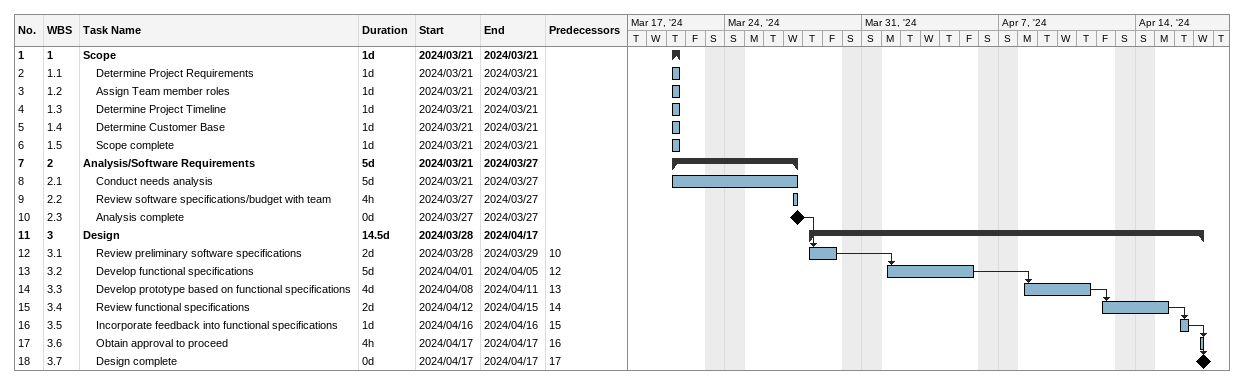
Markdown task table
| ID | WBS | Task | Duration | Start | Finish | Predecessors |
|---|---|---|---|---|---|---|
| 1 | 1 | **Scope** | 1d | 2024-03-21 | 2024-03-21 |  |
| 2 | 1.1 | Determine Project Requirements | 1d | 2024-03-21 | 2024-03-21 |  |
| 3 | 1.2 | Assign Team member roles | 1d | 2024-03-21 | 2024-03-21 |  |
| 4 | 1.3 | Determine Project Timeline | 1d | 2024-03-21 | 2024-03-21 |  |
| 5 | 1.4 | Determine Customer Base | 1d | 2024-03-21 | 2024-03-21 |  |
| 6 | 1.5 | Scope complete | 1d | 2024-03-21 | 2024-03-21 |  |
| 7 | 2 | **Analysis/Software Requirements** | 5d | 2024-03-21 | 2024-03-27 |  |
| 8 | 2.1 | Conduct needs analysis | 5d | 2024-03-21 | 2024-03-27 |  |
| 9 | 2.2 | Review software specifications/budget with team | 4h | 2024-03-27 | 2024-03-27 |  |
| 10 | 2.3 | Analysis complete | 0d | 2024-03-27 | 2024-03-27 |  |
| 11 | 3 | **Design** | 14.5d | 2024-03-28 | 2024-04-17 |  |
| 12 | 3.1 | Review preliminary software specifications | 2d | 2024-03-28 | 2024-03-29 | 10 |
| 13 | 3.2 | Develop functional specifications | 5d | 2024-04-01 | 2024-04-05 | 12 |
| 14 | 3.3 | Develop prototype based on functional specifications | 4d | 2024-04-08 | 2024-04-11 | 13 |
| 15 | 3.4 | Review functional specifications | 2d | 2024-04-12 | 2024-04-15 | 14 |
| 16 | 3.5 | Incorporate feedback into functional specifications | 1d | 2024-04-16 | 2024-04-16 | 15 |
| 17 | 3.6 | Obtain approval to proceed | 4h | 2024-04-17 | 2024-04-17 | 16 |
| 18 | 3.7 | Design complete | 0d | 2024-04-17 | 2024-04-17 | 17 |
